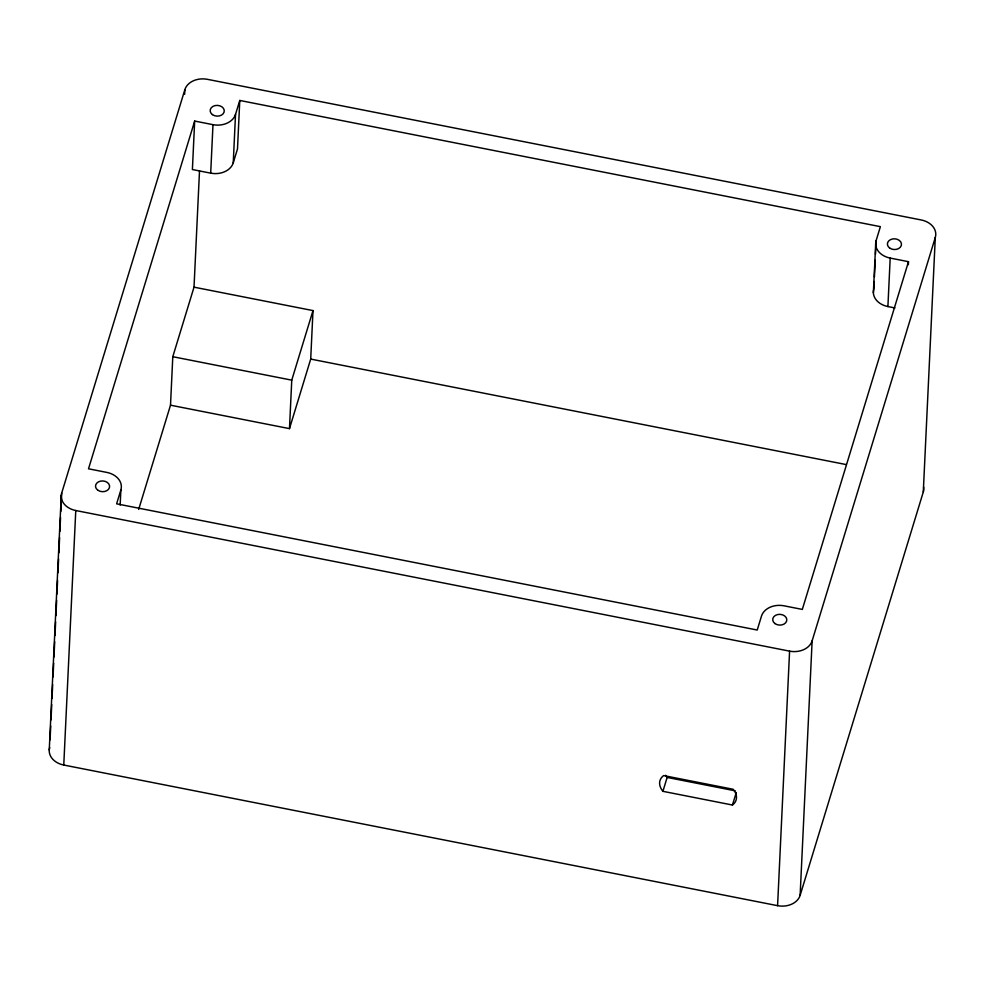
<?xml version="1.0" encoding="UTF-8"?>
<svg xmlns="http://www.w3.org/2000/svg" width="985" height="985" viewBox="0 0 985 985"><rect width="100%" height="100%" fill="white"/><g stroke="black" fill="none" stroke-linecap="round" stroke-linejoin="round"><path stroke-width="1.48" d="M49.25 749.991L61.255 495.48M50.075 739.858L50.727 726.056M51.011 719.924L51.737 704.595M52.02 698.463L52.673 684.661M53.03 676.99L53.682 663.2M53.978 657.069L54.704 641.728M54.988 635.596L55.64 621.806M55.923 615.662L56.65 600.333M56.945 594.201L57.586 580.399M57.955 572.741L58.608 558.938M58.891 552.807L59.617 537.478M59.9 531.346L60.553 517.544M60.848 511.412L61.71 493.005L184.872 89.635A18.801 14.356 2.7 0 1 207.416 79.329L921.234 219.963A18.801 14.356 2.7 0 1 935.294 237.471L923.29 491.995L800.128 895.365A18.801 14.356 2.7 0 1 777.584 905.671L63.766 765.037A18.801 14.356 2.7 0 1 49.706 747.529M63.766 765.037L75.771 510.525A18.801 14.356 2.7 0 1 61.71 493.005M120.158 505.071L120.872 489.914A18.801 14.356 2.7 0 0 106.811 472.406L88.515 468.798L194.673 121.056L212.982 124.664A18.801 14.356 2.7 0 0 235.526 114.358L239.774 100.458L880.381 226.661L876.133 240.562L875.493 254.204M184.651 94.24L184.872 89.635M138.676 509.43L170.503 405.192L172.794 356.705L194.02 287.164L199.512 170.811M194.673 121.056L192.395 169.543L210.691 173.151A18.801 14.356 2.7 0 0 233.248 162.845L237.496 148.932L239.774 100.458M210.691 173.151L212.982 124.664M233.248 162.845L235.526 114.358M170.503 405.192L289.479 428.623L291.757 380.148L312.996 310.595L194.02 287.164M289.479 428.623L310.706 359.082L312.996 310.595M777.584 905.671L789.588 651.147A18.801 14.356 2.7 0 0 812.133 640.841L935.294 237.471M800.128 895.365L812.133 640.841M873.375 292.767L875.665 244.292M874.2 281.476L873.843 289.048A18.801 14.356 2.7 0 0 887.904 306.557L894.946 307.948M874.421 276.92L875.209 260.262M887.904 306.557L890.194 258.082A18.801 14.356 2.7 0 1 876.133 240.562M908.355 264.719L908.49 261.69L890.194 258.082M120.872 489.914L116.624 503.827L757.231 630.031L761.479 616.117A18.801 14.356 2.7 0 1 784.023 605.812L802.319 609.419L908.49 261.69M736.275 792.519L732.446 805.028L662.905 791.324L667.14 777.424A21.732 13.765 17 0 1 665.663 775.293M310.706 359.082L846.226 464.575M172.794 356.705L291.757 380.148M75.771 510.525L789.588 651.147M667.14 777.424L735.216 790.832M923.634 487.021A18.801 14.356 2.7 0 1 923.29 491.995M732.446 805.028A21.732 13.765 17 0 0 733.197 789.28L663.644 775.577A21.732 13.765 17 0 0 662.905 791.324M97.749 490.148A7.055 5.381 2.7 0 0 109.433 487.661A7.055 5.381 2.7 0 0 100.507 481.123A7.055 5.381 2.7 0 0 97.749 490.148M889.627 248.011A7.055 5.381 2.7 0 0 901.3 245.524A7.055 5.381 2.7 0 0 892.385 238.986A7.055 5.381 2.7 0 0 889.627 248.011M774.961 623.567A7.055 5.381 2.7 0 0 786.633 621.079A7.055 5.381 2.7 0 0 777.719 614.529A7.055 5.381 2.7 0 0 774.961 623.567M212.415 114.605A7.055 5.381 2.7 0 0 224.088 112.105A7.055 5.381 2.7 0 0 215.173 105.567A7.055 5.381 2.7 0 0 212.415 114.605"/></g></svg>
